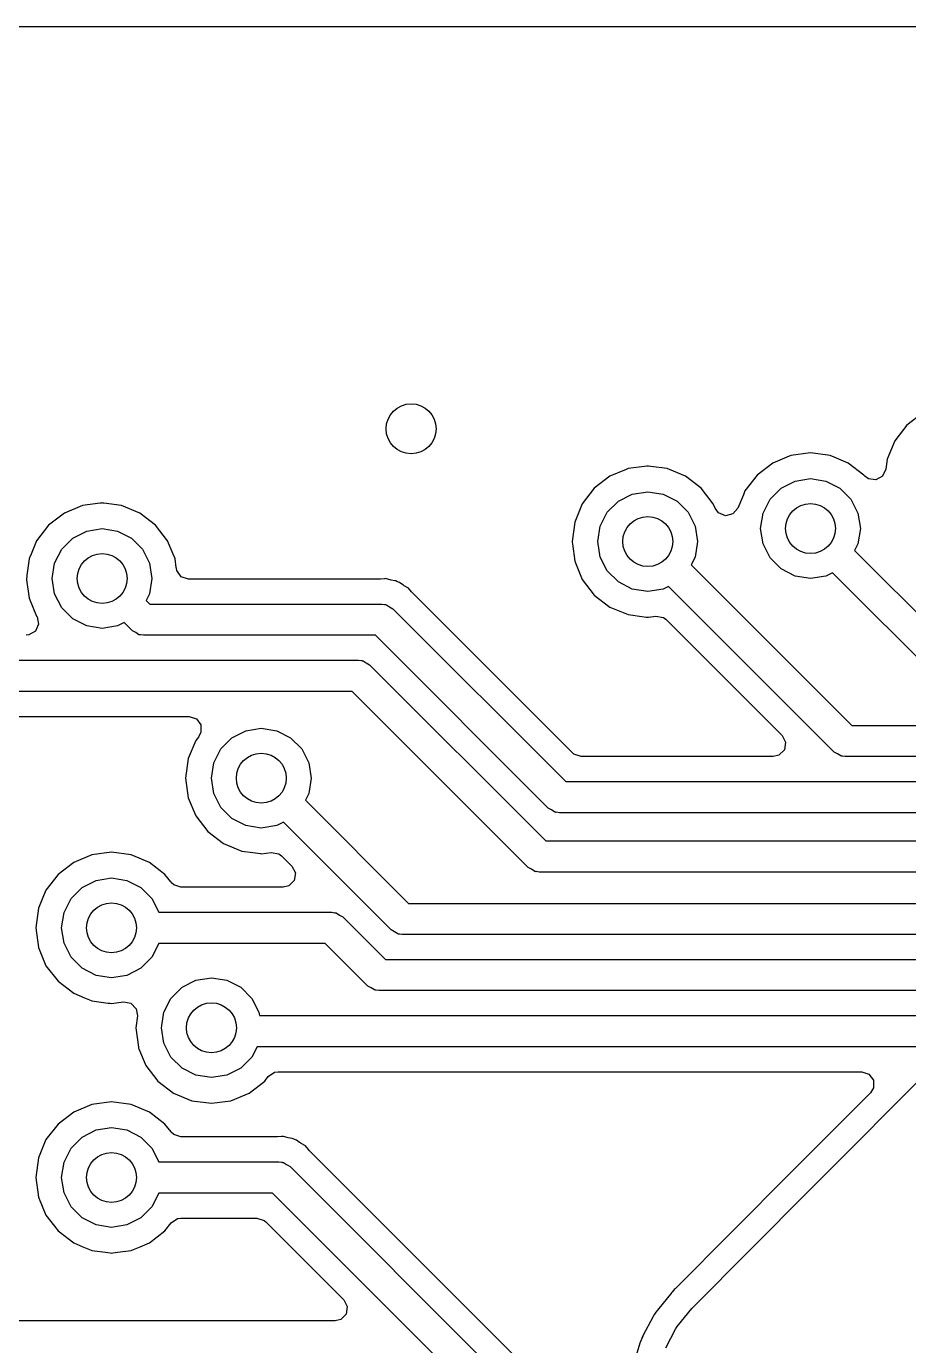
# Model space of a CAD drawing. Extents: x -27 to 355, y -108 to 35.
# Drawn here: x 243.72 to 250.79, y 23.85 to 34.42 of the extents above; entities that cross this region are included whole.
import ezdxf

# ---------------------------------------------------------------- set-up
doc = ezdxf.new("R2010")
doc.units = 0
doc.layers.add('BLACK', color=7, linetype='CONTINUOUS')

msp = doc.modelspace()

# ---------------------------------------------------------------- linework, layer by layer
at = {"layer": 'BLACK', "linetype": 'CONTINUOUS'}
for p, q in [((241.143, 34.4245), (258.752, 34.4245)), ((250.897, 31.3245), (250.772, 31.2283)), ((250.772, 31.2283), (250.675, 31.1028)), ((250.675, 31.1028), (250.615, 30.9568)), ((249.83, 30.9796), (249.697, 30.9245)), ((249.837, 30.9826), (249.83, 30.9796)), ((249.843, 30.985), (249.837, 30.9826)), ((250, 31.0057), (249.843, 30.985)), ((250.157, 30.985), (250, 31.0057)), ((250.163, 30.9826), (250.157, 30.985)), ((250.17, 30.9796), (250.163, 30.9826)), ((250.303, 30.9245), (250.17, 30.9796)), ((248.522, 30.8737), (248.393, 30.8203)), ((248.533, 30.8783), (248.522, 30.8737)), ((248.539, 30.8808), (248.533, 30.8783)), ((248.67, 30.898), (248.539, 30.8808)), ((248.689, 30.9006), (248.67, 30.898)), ((248.696, 30.9014), (248.689, 30.9006)), ((248.702, 30.9006), (248.696, 30.9014)), ((248.721, 30.898), (248.702, 30.9006)), ((248.852, 30.8808), (248.721, 30.898)), ((248.858, 30.8783), (248.852, 30.8808)), ((248.87, 30.8737), (248.858, 30.8783)), ((248.999, 30.8203), (248.87, 30.8737)), ((249.697, 30.9245), (249.572, 30.8283)), ((250.428, 30.8283), (250.303, 30.9245)), ((250.604, 30.8762), (250.578, 30.821)), ((250.61, 30.9166), (250.604, 30.8762)), ((250.615, 30.9568), (250.61, 30.9166)), ((248.393, 30.8203), (248.267, 30.724)), ((249.124, 30.724), (248.999, 30.8203)), ((249.572, 30.8283), (249.475, 30.7028)), ((249.765, 30.7236), (249.876, 30.7804)), ((249.876, 30.7804), (250, 30.8)), ((250, 30.8), (250.124, 30.7804)), ((250.124, 30.7804), (250.235, 30.7236)), ((250.432, 30.8231), (250.428, 30.8283)), ((250.436, 30.8192), (250.432, 30.8231)), ((250.464, 30.7998), (250.436, 30.8192)), ((250.524, 30.7918), (250.464, 30.7998)), ((250.578, 30.821), (250.524, 30.7918)), ((248.267, 30.724), (248.171, 30.5986)), ((248.461, 30.6193), (248.572, 30.6761)), ((248.572, 30.6761), (248.696, 30.6957)), ((248.696, 30.6957), (248.819, 30.6761)), ((248.819, 30.6761), (248.931, 30.6193)), ((249.22, 30.5986), (249.124, 30.724)), ((249.462, 30.6693), (249.418, 30.5635)), ((249.475, 30.7028), (249.462, 30.6693)), ((249.676, 30.6351), (249.765, 30.7236)), ((250.235, 30.7236), (250.324, 30.6351)), ((244.168, 30.585), (244.022, 30.5245)), ((244.31, 30.6037), (244.168, 30.585)), ((244.318, 30.6048), (244.31, 30.6037)), ((244.325, 30.6057), (244.318, 30.6048)), ((244.331, 30.6048), (244.325, 30.6057)), ((244.339, 30.6037), (244.331, 30.6048)), ((244.481, 30.585), (244.339, 30.6037)), ((244.627, 30.5245), (244.481, 30.585)), ((248.171, 30.5986), (248.111, 30.4525)), ((248.372, 30.5308), (248.461, 30.6193)), ((248.931, 30.6193), (249.019, 30.5308)), ((249.223, 30.5926), (249.22, 30.5986)), ((249.235, 30.5635), (249.223, 30.5926)), ((249.223, 30.5926), (249.223, 30.5926)), ((249.262, 30.5261), (249.235, 30.5635)), ((249.418, 30.5635), (249.378, 30.5169)), ((249.62, 30.5236), (249.676, 30.6351)), ((250.324, 30.6351), (250.38, 30.5236)), ((244.022, 30.5245), (243.896, 30.4283)), ((244.753, 30.4283), (244.627, 30.5245)), ((248.111, 30.4525), (248.09, 30.2957)), ((248.315, 30.4193), (248.372, 30.5308)), ((249.019, 30.5308), (249.076, 30.4193)), ((249.318, 30.5026), (249.262, 30.5261)), ((249.378, 30.5169), (249.318, 30.5026)), ((249.6, 30.4), (249.62, 30.5236)), ((250.38, 30.5236), (250.4, 30.4)), ((243.896, 30.4283), (243.8, 30.3028)), ((244.089, 30.3236), (244.201, 30.3804)), ((244.201, 30.3804), (244.325, 30.4)), ((244.325, 30.4), (244.448, 30.3804)), ((244.448, 30.3804), (244.56, 30.3236)), ((244.849, 30.3028), (244.753, 30.4283)), ((248.296, 30.2957), (248.315, 30.4193)), ((249.076, 30.4193), (249.096, 30.2957)), ((249.62, 30.2764), (249.6, 30.4)), ((250.4, 30.4), (250.38, 30.2764)), ((243.8, 30.3028), (243.755, 30.1937)), ((244.001, 30.2351), (244.089, 30.3236)), ((244.56, 30.3236), (244.648, 30.2351)), ((244.894, 30.1937), (244.849, 30.3028)), ((248.09, 30.2957), (248.091, 30.2893)), ((248.091, 30.2893), (248.093, 30.2769)), ((248.093, 30.2769), (248.111, 30.139)), ((248.315, 30.1721), (248.296, 30.2957)), ((249.096, 30.2957), (249.076, 30.1721)), ((249.676, 30.1649), (249.62, 30.2764)), ((250.38, 30.2764), (250.353, 30.2234)), ((243.739, 30.1568), (243.722, 30.0271)), ((243.743, 30.1651), (243.739, 30.1568)), ((243.755, 30.1937), (243.743, 30.1651)), ((243.944, 30.1236), (244.001, 30.2351)), ((244.648, 30.2351), (244.705, 30.1236)), ((244.906, 30.1651), (244.894, 30.1937)), ((244.91, 30.1568), (244.906, 30.1651)), ((244.919, 30.0871), (244.91, 30.1568)), ((248.111, 30.139), (248.171, 29.9929)), ((248.372, 30.0606), (248.315, 30.1721)), ((249.076, 30.1721), (249.044, 30.1085)), ((249.765, 30.0764), (249.676, 30.1649)), ((250.353, 30.2234), (251.305, 29.2722)), ((243.722, 30.0271), (243.721, 30.0139)), ((243.924, 30), (243.944, 30.1236)), ((244.705, 30.1236), (244.724, 30)), ((244.92, 30.0811), (244.919, 30.0871)), ((244.924, 30.0634), (244.92, 30.0811)), ((244.959, 30.0139), (244.924, 30.0634)), ((248.461, 29.9721), (248.372, 30.0606)), ((249.044, 30.1085), (250.33, 28.8226)), ((249.876, 30.0196), (249.765, 30.0764)), ((250.177, 30.0466), (250.124, 30.0196)), ((251.164, 29.0588), (250.177, 30.0466)), ((243.721, 30.0139), (243.719, 30)), ((243.719, 30), (243.72, 29.9936)), ((243.72, 29.9936), (243.72, 29.9881)), ((243.72, 29.9881), (243.739, 29.8432)), ((243.944, 29.8764), (243.924, 30)), ((244.724, 30), (244.705, 29.8764)), ((245.018, 29.995), (244.959, 30.0139)), ((246.548, 29.995), (245.018, 29.995)), ((246.556, 29.9954), (246.548, 29.995)), ((246.586, 29.998), (246.556, 29.9954)), ((246.595, 29.9988), (246.586, 29.998)), ((246.603, 29.9965), (246.595, 29.9988)), ((246.633, 29.9887), (246.603, 29.9965)), ((246.641, 29.9869), (246.633, 29.9887)), ((246.671, 29.9816), (246.641, 29.9869)), ((246.679, 29.9801), (246.671, 29.9816)), ((246.671, 29.9816), (246.671, 29.9816)), ((246.687, 29.9758), (246.679, 29.9801)), ((246.692, 29.9738), (246.687, 29.9758)), ((246.698, 29.9713), (246.692, 29.9738)), ((246.706, 29.9691), (246.698, 29.9713)), ((246.733, 29.95), (246.706, 29.9691)), ((246.738, 29.9468), (246.733, 29.95)), ((246.745, 29.9421), (246.738, 29.9468)), ((246.779, 29.9227), (246.745, 29.9421)), ((246.803, 29.8942), (246.779, 29.9227)), ((248.171, 29.9929), (248.267, 29.8674)), ((248.572, 29.9153), (248.461, 29.9721)), ((248.862, 29.9369), (248.819, 29.9153)), ((250.189, 28.6093), (248.862, 29.9369)), ((250, 30), (249.876, 30.0196)), ((250.124, 30.0196), (250, 30)), ((243.739, 29.8432), (243.8, 29.6972)), ((244.001, 29.7649), (243.944, 29.8764)), ((244.705, 29.8764), (244.678, 29.8234)), ((244.678, 29.8234), (244.707, 29.7945)), ((246.804, 29.8929), (246.803, 29.8942)), ((246.809, 29.8866), (246.804, 29.8929)), ((248.093, 28.6026), (246.809, 29.8866)), ((248.267, 29.8674), (248.393, 29.7712)), ((248.696, 29.8957), (248.572, 29.9153)), ((248.819, 29.9153), (248.696, 29.8957)), ((244.089, 29.6764), (244.001, 29.7649)), ((244.707, 29.7945), (246.566, 29.7945)), ((246.566, 29.7945), (246.588, 29.7913)), ((246.588, 29.7913), (246.593, 29.7917)), ((246.593, 29.7917), (246.595, 29.7903)), ((246.595, 29.7903), (246.602, 29.7894)), ((246.602, 29.7894), (246.628, 29.7727)), ((246.628, 29.7727), (246.655, 29.7579)), ((246.655, 29.7579), (248.039, 28.3731)), ((248.393, 29.7712), (248.539, 29.7107)), ((248.539, 29.7107), (248.649, 29.6963)), ((243.815, 29.6342), (243.791, 29.5783)), ((243.8, 29.6972), (243.803, 29.6933)), ((243.803, 29.6933), (243.815, 29.6342)), ((244.201, 29.6196), (244.089, 29.6764)), ((244.325, 29.6), (244.201, 29.6196)), ((244.448, 29.6196), (244.325, 29.6)), ((244.501, 29.6466), (244.448, 29.6196)), ((244.567, 29.5811), (244.501, 29.6466)), ((248.649, 29.6963), (248.686, 29.6913)), ((248.686, 29.6913), (248.696, 29.69)), ((248.696, 29.69), (248.702, 29.6909)), ((248.702, 29.6909), (248.762, 29.6987)), ((248.702, 29.6909), (248.702, 29.6909)), ((248.762, 29.6987), (248.822, 29.6876)), ((248.822, 29.6876), (248.844, 29.6706)), ((248.844, 29.6706), (249.772, 28.7426)), ((243.738, 29.5477), (243.717, 29.5455)), ((243.791, 29.5783), (243.738, 29.5477)), ((244.594, 29.5664), (244.567, 29.5811)), ((244.619, 29.5497), (244.594, 29.5664)), ((244.626, 29.5487), (244.619, 29.5497)), ((244.628, 29.5474), (244.626, 29.5487)), ((244.633, 29.5477), (244.628, 29.5474)), ((244.655, 29.5445), (244.633, 29.5477)), ((246.514, 29.5445), (244.655, 29.5445)), ((247.899, 28.1597), (246.514, 29.5445)), ((243.12, 29.345), (246.38, 29.345)), ((246.38, 29.345), (246.402, 29.3418)), ((246.402, 29.3418), (246.407, 29.3421)), ((246.407, 29.3421), (246.409, 29.3408)), ((246.409, 29.3408), (246.416, 29.3399)), ((246.416, 29.3399), (246.441, 29.3232)), ((246.441, 29.3232), (246.468, 29.3084)), ((246.468, 29.3084), (247.879, 27.8976)), ((246.328, 29.095), (243.172, 29.095)), ((247.739, 27.6843), (246.328, 29.095)), ((243.296, 28.8945), (245.022, 28.8945)), ((245.022, 28.8945), (245.08, 28.8756)), ((245.08, 28.8756), (245.116, 28.8261)), ((245.116, 28.7649), (245.1, 28.7352)), ((245.116, 28.8261), (245.116, 28.7649)), ((245.365, 28.7236), (245.476, 28.7804)), ((245.476, 28.7804), (245.6, 28.8)), ((245.6, 28.8), (245.724, 28.7804)), ((245.724, 28.7804), (245.835, 28.7236)), ((250.33, 28.8226), (253.896, 28.8226)), ((245.075, 28.7028), (245.015, 28.5568)), ((245.096, 28.7296), (245.075, 28.7028)), ((245.1, 28.7352), (245.096, 28.7296)), ((245.276, 28.6351), (245.365, 28.7236)), ((245.835, 28.7236), (245.924, 28.6351)), ((249.772, 28.7426), (249.8, 28.6881)), ((249.8, 28.6881), (249.791, 28.6277)), ((245.015, 28.5568), (244.994, 28.4)), ((245.22, 28.5236), (245.276, 28.6351)), ((245.924, 28.6351), (245.98, 28.5236)), ((248.105, 28.5925), (248.093, 28.6026)), ((248.163, 28.5736), (248.105, 28.5925)), ((249.702, 28.5736), (248.163, 28.5736)), ((249.747, 28.5844), (249.702, 28.5736)), ((249.791, 28.6277), (249.747, 28.5844)), ((250.216, 28.5945), (250.189, 28.6093)), ((250.242, 28.5778), (250.216, 28.5945)), ((250.249, 28.5769), (250.242, 28.5778)), ((250.251, 28.5755), (250.249, 28.5769)), ((250.256, 28.5758), (250.251, 28.5755)), ((250.278, 28.5726), (250.256, 28.5758)), ((253.844, 28.5726), (250.278, 28.5726)), ((245.2, 28.4), (245.22, 28.5236)), ((245.98, 28.5236), (246, 28.4)), ((244.994, 28.4), (245.015, 28.2432)), ((245.22, 28.2764), (245.2, 28.4)), ((246, 28.4), (245.98, 28.2764)), ((248.039, 28.3731), (253.639, 28.3731)), ((245.015, 28.2432), (245.075, 28.0972)), ((245.276, 28.1649), (245.22, 28.2764)), ((245.98, 28.2764), (245.953, 28.2234)), ((245.365, 28.0764), (245.276, 28.1649)), ((245.953, 28.2234), (246.78, 27.3967)), ((247.926, 28.145), (247.899, 28.1597)), ((247.952, 28.1283), (247.926, 28.145)), ((247.958, 28.1273), (247.952, 28.1283)), ((247.961, 28.126), (247.958, 28.1273)), ((247.966, 28.1263), (247.961, 28.126)), ((247.988, 28.1231), (247.966, 28.1263)), ((253.587, 28.1231), (247.988, 28.1231)), ((245.075, 28.0972), (245.172, 27.9717)), ((245.476, 28.0196), (245.365, 28.0764)), ((245.6, 28), (245.476, 28.0196)), ((245.724, 28.0196), (245.6, 28)), ((245.777, 28.0466), (245.724, 28.0196)), ((246.64, 27.1833), (245.777, 28.0466)), ((245.172, 27.9717), (245.297, 27.8755)), ((244.4, 27.8057), (244.243, 27.785)), ((244.557, 27.785), (244.4, 27.8057)), ((245.297, 27.8755), (245.443, 27.815)), ((245.443, 27.815), (245.531, 27.8035)), ((245.6, 27.7943), (245.68, 27.8049)), ((245.68, 27.8049), (245.74, 27.7937)), ((247.879, 27.8976), (253.407, 27.8976)), ((244.097, 27.7245), (243.972, 27.6283)), ((244.243, 27.785), (244.097, 27.7245)), ((244.703, 27.7245), (244.557, 27.785)), ((244.828, 27.6283), (244.703, 27.7245)), ((245.531, 27.8035), (245.593, 27.7953)), ((245.593, 27.7953), (245.6, 27.7943)), ((245.74, 27.7937), (245.763, 27.7767)), ((245.763, 27.7767), (245.845, 27.6945)), ((243.972, 27.6283), (243.875, 27.5028)), ((244.276, 27.5804), (244.4, 27.6)), ((244.4, 27.6), (244.524, 27.5804)), ((244.875, 27.5678), (244.828, 27.6283)), ((245.845, 27.6945), (245.873, 27.64)), ((245.873, 27.64), (245.863, 27.5796)), ((247.766, 27.6695), (247.739, 27.6843)), ((247.792, 27.6528), (247.766, 27.6695)), ((247.798, 27.6519), (247.792, 27.6528)), ((247.801, 27.6505), (247.798, 27.6519)), ((247.805, 27.6508), (247.801, 27.6505)), ((247.827, 27.6476), (247.805, 27.6508)), ((253.355, 27.6476), (247.827, 27.6476)), ((243.875, 27.5028), (243.815, 27.3568)), ((244.076, 27.4351), (244.165, 27.5236)), ((244.165, 27.5236), (244.276, 27.5804)), ((244.524, 27.5804), (244.635, 27.5236)), ((244.635, 27.5236), (244.724, 27.4351)), ((244.877, 27.5642), (244.875, 27.5678)), ((244.898, 27.5444), (244.877, 27.5642)), ((244.956, 27.5255), (244.898, 27.5444)), ((245.775, 27.5255), (244.956, 27.5255)), ((245.82, 27.5363), (245.775, 27.5255)), ((245.863, 27.5796), (245.82, 27.5363)), ((244.02, 27.3236), (244.076, 27.4351)), ((244.724, 27.4351), (244.78, 27.325)), ((246.78, 27.3967), (253.201, 27.3967)), ((243.815, 27.3568), (243.794, 27.2)), ((244, 27.2), (244.02, 27.3236)), ((244.78, 27.325), (246.164, 27.325)), ((246.164, 27.325), (246.186, 27.3218)), ((246.186, 27.3218), (246.191, 27.3221)), ((246.191, 27.3221), (246.193, 27.3208)), ((246.193, 27.3208), (246.2, 27.3199)), ((246.2, 27.3199), (246.226, 27.3032)), ((246.226, 27.3032), (246.253, 27.2884)), ((246.253, 27.2884), (246.594, 26.9472)), ((243.794, 27.2), (243.815, 27.0432)), ((244.02, 27.0764), (244, 27.2)), ((246.667, 27.1685), (246.64, 27.1833)), ((244.076, 26.9649), (244.02, 27.0764)), ((244.78, 27.075), (244.724, 26.9649)), ((246.113, 27.075), (244.78, 27.075)), ((246.454, 26.7338), (246.113, 27.075)), ((246.693, 27.1518), (246.667, 27.1685)), ((246.699, 27.1509), (246.693, 27.1518)), ((246.702, 27.1496), (246.699, 27.1509)), ((246.706, 27.1499), (246.702, 27.1496)), ((246.728, 27.1467), (246.706, 27.1499)), ((253.149, 27.1467), (246.728, 27.1467)), ((243.815, 27.0432), (243.875, 26.8972)), ((244.165, 26.8764), (244.076, 26.9649)), ((244.724, 26.9649), (244.635, 26.8764)), ((243.875, 26.8972), (243.972, 26.7717)), ((244.276, 26.8196), (244.165, 26.8764)), ((244.635, 26.8764), (244.524, 26.8196)), ((246.594, 26.9472), (252.943, 26.9472)), ((243.972, 26.7717), (244.097, 26.6755)), ((244.4, 26.8), (244.276, 26.8196)), ((244.524, 26.8196), (244.4, 26.8)), ((244.965, 26.7236), (245.076, 26.7804)), ((245.076, 26.7804), (245.2, 26.8)), ((245.2, 26.8), (245.324, 26.7804)), ((245.324, 26.7804), (245.435, 26.7236)), ((244.097, 26.6755), (244.184, 26.6395)), ((244.876, 26.6351), (244.965, 26.7236)), ((245.435, 26.7236), (245.524, 26.6351)), ((246.481, 26.719), (246.454, 26.7338)), ((246.507, 26.7023), (246.481, 26.719)), ((246.513, 26.7014), (246.507, 26.7023)), ((246.515, 26.7), (246.513, 26.7014)), ((246.52, 26.7004), (246.515, 26.7)), ((246.542, 26.6972), (246.52, 26.7004)), ((252.891, 26.6972), (246.542, 26.6972)), ((244.184, 26.6395), (244.236, 26.6179)), ((244.236, 26.6179), (244.243, 26.615)), ((244.243, 26.615), (244.372, 26.598)), ((244.372, 26.598), (244.389, 26.5958)), ((244.389, 26.5958), (244.4, 26.5943)), ((244.4, 26.5943), (244.496, 26.6069)), ((244.496, 26.6069), (244.556, 26.5958)), ((244.556, 26.5958), (244.598, 26.5514)), ((244.598, 26.5514), (244.607, 26.4959)), ((244.82, 26.5236), (244.876, 26.6351)), ((245.524, 26.6351), (245.58, 26.5236)), ((244.607, 26.4959), (244.594, 26.4)), ((244.8, 26.4), (244.82, 26.5236)), ((245.58, 26.5236), (245.585, 26.4976)), ((245.585, 26.4976), (252.686, 26.4976)), ((244.594, 26.4), (244.615, 26.2432)), ((244.82, 26.2764), (244.8, 26.4)), ((244.615, 26.2432), (244.617, 26.2372)), ((244.617, 26.2372), (244.62, 26.2305)), ((244.62, 26.2305), (244.675, 26.0972)), ((244.876, 26.1649), (244.82, 26.2764)), ((245.566, 26.2476), (245.524, 26.1649)), ((252.634, 26.2476), (245.566, 26.2476)), ((244.965, 26.0764), (244.876, 26.1649)), ((245.524, 26.1649), (245.435, 26.0764)), ((244.675, 26.0972), (244.772, 25.9717)), ((245.076, 26.0196), (244.965, 26.0764)), ((245.2, 26), (245.076, 26.0196)), ((245.324, 26.0196), (245.2, 26)), ((245.435, 26.0764), (245.324, 26.0196)), ((245.634, 25.9787), (245.656, 26.0084)), ((245.656, 26.0084), (245.707, 26.0431)), ((245.707, 26.0431), (245.735, 26.0471)), ((245.735, 26.0471), (250.41, 26.0471)), ((250.111, 25.217), (250.909, 26.018)), ((250.41, 26.0471), (250.468, 26.0282)), ((250.468, 26.0282), (250.504, 25.9787)), ((244.772, 25.9717), (244.897, 25.8755)), ((245.503, 25.8755), (245.628, 25.9717)), ((245.628, 25.9717), (245.634, 25.9787)), ((250.504, 25.9176), (250.48, 25.8783)), ((250.504, 25.9787), (250.504, 25.9176)), ((244.4, 25.8057), (244.243, 25.785)), ((244.557, 25.785), (244.4, 25.8057)), ((244.897, 25.8755), (245.043, 25.815)), ((245.043, 25.815), (245.2, 25.7943)), ((245.2, 25.7943), (245.357, 25.815)), ((245.357, 25.815), (245.503, 25.8755)), ((250.48, 25.8783), (249.841, 25.2368)), ((244.097, 25.7245), (243.972, 25.6283)), ((244.243, 25.785), (244.097, 25.7245)), ((244.703, 25.7245), (244.557, 25.785)), ((244.828, 25.6283), (244.703, 25.7245)), ((243.972, 25.6283), (243.875, 25.5028)), ((244.276, 25.5804), (244.4, 25.6)), ((244.4, 25.6), (244.524, 25.5804)), ((244.877, 25.5647), (244.828, 25.6283)), ((243.875, 25.5028), (243.815, 25.3568)), ((244.076, 25.4351), (244.165, 25.5236)), ((244.165, 25.5236), (244.276, 25.5804)), ((244.524, 25.5804), (244.635, 25.5236)), ((244.635, 25.5236), (244.724, 25.4351)), ((244.877, 25.5642), (244.877, 25.5647)), ((244.898, 25.5444), (244.877, 25.5642)), ((244.956, 25.5255), (244.898, 25.5444)), ((245.723, 25.5255), (244.956, 25.5255)), ((245.731, 25.5259), (245.723, 25.5255)), ((245.761, 25.5285), (245.731, 25.5259)), ((245.77, 25.5293), (245.761, 25.5285)), ((245.778, 25.527), (245.77, 25.5293)), ((245.808, 25.5192), (245.778, 25.527)), ((245.816, 25.5173), (245.808, 25.5192)), ((245.846, 25.5121), (245.816, 25.5173)), ((245.854, 25.5106), (245.846, 25.5121)), ((245.846, 25.5121), (245.846, 25.5121)), ((245.862, 25.5063), (245.854, 25.5106)), ((245.867, 25.5043), (245.862, 25.5063)), ((245.873, 25.5018), (245.867, 25.5043)), ((245.881, 25.4996), (245.873, 25.5018)), ((245.907, 25.4811), (245.881, 25.4996)), ((245.913, 25.4773), (245.907, 25.4811)), ((244.02, 25.3236), (244.076, 25.4351)), ((244.724, 25.4351), (244.78, 25.325)), ((245.92, 25.4726), (245.913, 25.4773)), ((245.954, 25.4532), (245.92, 25.4726)), ((245.979, 25.4234), (245.954, 25.4532)), ((245.984, 25.4171), (245.979, 25.4234)), ((248.467, 22.9344), (245.984, 25.4171)), ((243.815, 25.3568), (243.794, 25.2)), ((244, 25.2), (244.02, 25.3236)), ((244.78, 25.325), (245.741, 25.325)), ((245.741, 25.325), (245.763, 25.3218)), ((245.763, 25.3218), (245.768, 25.3221)), ((245.768, 25.3221), (245.77, 25.3208)), ((245.77, 25.3208), (245.777, 25.3199)), ((245.777, 25.3199), (245.803, 25.3032)), ((245.803, 25.3032), (245.83, 25.2884)), ((245.83, 25.2884), (250.021, 21.0972)), ((243.794, 25.2), (243.815, 25.0432)), ((244.02, 25.0764), (244, 25.2)), ((249.841, 25.2368), (248.916, 24.3077)), ((249.987, 25.0918), (250.111, 25.217)), ((244.076, 24.9649), (244.02, 25.0764)), ((244.78, 25.075), (244.724, 24.9649)), ((245.689, 25.075), (244.78, 25.075)), ((249.881, 20.8838), (245.689, 25.075)), ((249.055, 24.1562), (249.987, 25.0918)), ((243.815, 25.0432), (243.875, 24.8972)), ((244.165, 24.8764), (244.076, 24.9649)), ((244.724, 24.9649), (244.635, 24.8764)), ((243.875, 24.8972), (243.972, 24.7717)), ((244.276, 24.8196), (244.165, 24.8764)), ((244.635, 24.8764), (244.524, 24.8196)), ((244.877, 24.8358), (244.928, 24.8704)), ((244.928, 24.8704), (244.956, 24.8745)), ((244.956, 24.8745), (245.565, 24.8745)), ((245.565, 24.8745), (245.624, 24.8556)), ((245.624, 24.8556), (245.635, 24.8455)), ((245.635, 24.8455), (246.261, 24.2195)), ((243.972, 24.7717), (244.097, 24.6755)), ((244.4, 24.8), (244.276, 24.8196)), ((244.524, 24.8196), (244.4, 24.8)), ((244.703, 24.6755), (244.828, 24.7717)), ((244.828, 24.7717), (244.877, 24.8358)), ((244.097, 24.6755), (244.171, 24.645)), ((244.171, 24.645), (244.237, 24.6176)), ((244.563, 24.6176), (244.629, 24.645)), ((244.629, 24.645), (244.703, 24.6755)), ((244.237, 24.6176), (244.243, 24.615)), ((244.243, 24.615), (244.351, 24.6008)), ((244.351, 24.6008), (244.389, 24.5958)), ((244.389, 24.5958), (244.4, 24.5943)), ((244.4, 24.5943), (244.411, 24.5958)), ((244.411, 24.5958), (244.449, 24.6008)), ((244.449, 24.6008), (244.557, 24.615)), ((244.557, 24.615), (244.563, 24.6176)), ((246.261, 24.2195), (246.289, 24.165)), ((248.889, 24.2788), (248.773, 24.1367)), ((248.891, 24.2812), (248.889, 24.2788)), ((248.895, 24.2861), (248.891, 24.2812)), ((248.896, 24.2865), (248.895, 24.2861)), ((248.895, 24.2861), (248.895, 24.2861)), ((248.902, 24.2938), (248.896, 24.2865)), ((248.909, 24.3012), (248.902, 24.2938)), ((248.916, 24.3077), (248.909, 24.3012)), ((246.28, 24.1046), (246.236, 24.0613)), ((246.289, 24.165), (246.28, 24.1046)), ((248.761, 24.1202), (248.75, 24.1039)), ((248.773, 24.1367), (248.761, 24.1202)), ((248.932, 24.0068), (249.048, 24.1489)), ((249.048, 24.1489), (249.055, 24.1562)), ((246.191, 24.0505), (243.107, 24.0505)), ((246.236, 24.0613), (246.191, 24.0505)), ((248.74, 24.0864), (248.658, 23.931)), ((248.75, 24.1039), (248.74, 24.0864)), ((248.922, 23.9904), (248.932, 24.0068)), ((248.648, 23.9101), (248.641, 23.8919)), ((248.65, 23.915), (248.648, 23.9101)), ((248.656, 23.9275), (248.65, 23.915)), ((248.657, 23.9286), (248.656, 23.9275)), ((248.658, 23.931), (248.657, 23.9286)), ((248.84, 23.835), (248.922, 23.9904)), ((248.634, 23.8727), (248.583, 23.7016)), ((248.636, 23.878), (248.634, 23.8727)), ((248.64, 23.8907), (248.636, 23.878)), ((248.641, 23.8919), (248.64, 23.8907))]:
    msp.add_line(p, q, dxfattribs=at)
at = {"layer": 'BLACK'}
for centre in [(246.8, 31.2), (250, 30.4), (248.696, 30.2957), (244.325, 30), (245.6, 28.4), (244.4, 27.2), (245.2, 26.4), (244.4, 25.2)]:
    msp.add_circle(centre, 0.2, dxfattribs=at)

doc.saveas('drawing.dxf')
